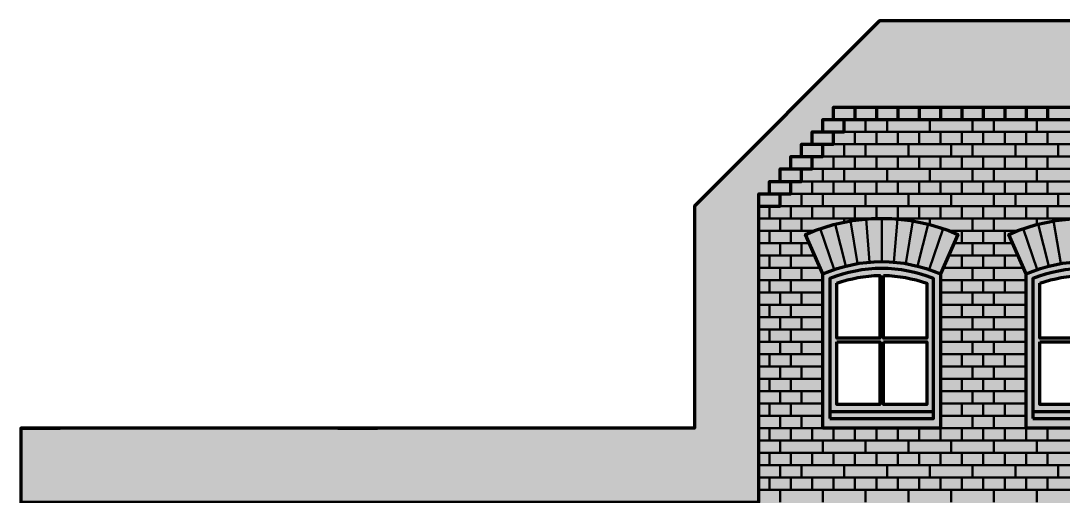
# Model space of a CAD drawing. Header units: millimetres. Extents: x 26 to 140, y 301 to 425.
# Drawn here: x 41.6 to 94.4, y 400.7 to 424.8 of the extents above; entities that cross this region are included whole.
import ezdxf

# ---------------------------------------------------------------- set-up
doc = ezdxf.new("R2010")
doc.units = ezdxf.units.MM
doc.linetypes.add('Volllinie', pattern=[0])
for name, color, linetype, lineweight, true_color in [('Fenster', 178, 'Continuous', 70, 0x000000), ('Rot', 178, 'Continuous', 70, 0x000000), ('Schwarz', 178, 'Continuous', 70, 0x000000), ('Zeichnung', 178, 'Continuous', 25, 0x000000)]:
    doc.layers.add(name, color=color, linetype=linetype, lineweight=lineweight, true_color=true_color)

# ---------------------------------------------------------------- blocks, each defined once
blk = doc.blocks.new('$GROUP$2')
at = {"layer": 'Fenster', "linetype": 'ByBlock', "lineweight": -2}
h = blk.add_hatch(color=0, dxfattribs=at)
h.paths.add_polyline_path([(-2.27916666666, 0.150022205303), (-0.1000000000000201, 0.150022205303), (-0.10000000000002, -3.018727605742), (-2.27916666666, -3.018727605742)], flags=0)
edge = h.paths.add_edge_path(flags=0)
edge.add_arc((-1.721e-13, -3.194079310265963), 6.712851326613939, 90.85355530854872, 109.84780848066711, ccw=False)
edge.add_line((-0.1000000000000106, 3.5180271350478), (-0.10000000000002, 0.3500222053029898))
edge.add_line((-0.10000000000002, 0.3500222053029898), (-2.27916666666, 0.35002220530299))
edge.add_line((-2.27916666666, 0.35002220530299), (-2.279166666660002, 3.120013834343897))
edge = h.paths.add_edge_path(flags=0)
edge.add_arc((1.164e-13, -3.194079310265662), 6.712851326613642, 70.1521915193324, 89.14644469145088, ccw=False)
edge.add_line((2.279166666659897, 3.1200138343439), (2.2791666666599, 0.3500222053029898))
edge.add_line((2.2791666666599, 0.3500222053029898), (0.1000000000000201, 0.35002220530299))
edge.add_line((0.1000000000000201, 0.35002220530299), (0.099999999999999, 3.518027135047802))
h.paths.add_polyline_path([(0.10000000000002, 0.150022205303), (2.2791666666599, 0.150022205303), (2.2791666666599, -3.018727605742), (0.1000000000000201, -3.018727605742)], flags=0)
edge = h.paths.add_edge_path(flags=0)
edge.add_line((-2.97916666666, -4.218727605742), (-2.97916666666, 3.593772394268))
edge.add_arc((4e-16, -3.194074827927718), 7.412847222195273, 66.30346752313602, 113.69653247686401, ccw=False)
edge.add_line((2.97916666666, 3.593772394268), (2.97916666666, -4.218727605742))
edge.add_line((2.97916666666, -4.218727605742), (-2.97916666666, -4.218727605742))
at = {"layer": 'Fenster', "color": 0, "linetype": 'ByBlock', "lineweight": -2, "flags": 128}
for points in [[(-2.97916666666, -4.218727605742), (-2.97916666666, 3.593772394268, -0.20979020979053), (2.97916666666, 3.593772394268), (2.97916666666, -4.218727605742)], [(-2.27916666666, 3.1200138343439, -0.0830683438995), (-0.10000000000002, 3.5180271350478), (-0.10000000000002, 0.35002220530299), (-2.27916666666, 0.35002220530299)], [(0.10000000000002, 3.5180271350478, -0.0830683438995), (2.2791666666599, 3.1200138343439), (2.2791666666599, 0.35002220530299), (0.10000000000002, 0.35002220530299)]]:
    blk.add_lwpolyline(points, format="xyb", close=True, dxfattribs=at)
blk.add_lwpolyline([(-2.62916666666, -3.718727605742), (2.62916666666, -3.718727605742), (2.62916666666, 3.3611744224874, 0.19306406105683), (-2.62916666666, 3.3611744224874), (-2.62916666666, -3.718727605742)], format="xyb", dxfattribs=at)
for points in [[(-2.27916666666, 0.150022205303), (-0.10000000000002, 0.150022205303), (-0.10000000000002, -3.018727605742), (-2.27916666666, -3.018727605742)], [(0.10000000000002, 0.150022205303), (2.2791666666599, 0.150022205303), (2.2791666666599, -3.018727605742), (0.10000000000002, -3.018727605742)]]:
    blk.add_lwpolyline(points, close=True, dxfattribs=at)
blk.add_lwpolyline([(-2.62916666666, -3.368727605742), (2.62916666666, -3.368727605742)], dxfattribs=at)

msp = doc.modelspace()

# ---------------------------------------------------------------- hatches: boundary and pattern name
at = {"layer": 'Rot', "linetype": 'Volllinie', "lineweight": 70, "true_color": 0xcc3300}
h = msp.add_hatch(color=22, dxfattribs=at)
edge = h.paths.add_edge_path(flags=0)
edge.add_line((84.96596666661401, 343.87500000001), (84.96596666661401, 360.12500000001))
edge.add_arc((90.92429999992899, 346.5493055556329), 14.82569444438, 66.30346752314699, 113.6965324768685, ccw=False)
edge.add_line((96.88263333324215, 360.1250000000158), (96.88263333328399, 343.87500000001))
edge.add_line((96.88263333328399, 343.87500000001), (84.96596666661401, 343.87500000001))
edge = h.paths.add_edge_path(flags=0)
edge.add_line((87.13263333328399, 377.91666666668), (87.13263333328399, 393.54166666668))
edge.add_arc((90.924299999949, 382.3527777783834), 11.81388888832744, 71.27961839525898, 108.72038160474091, ccw=False)
edge.add_line((94.71596666661402, 393.54166666668), (94.71596666661401, 377.91666666668))
edge.add_line((94.71596666661401, 377.91666666668), (87.13263333328399, 377.91666666668))
edge = h.paths.add_edge_path(flags=0)
edge.add_line((82.25763333328399, 404.16666666671), (82.25763333328399, 411.97916666672))
edge.add_arc((85.236799999944, 405.1913194445243), 7.41284722219529, 66.30346752313602, 113.69653247686401, ccw=False)
edge.add_line((88.215966666604, 411.9791666667201), (88.215966666604, 404.16666666671))
edge.add_line((88.215966666604, 404.16666666671), (82.25763333328399, 404.16666666671))
edge = h.paths.add_edge_path(flags=0)
edge.add_line((92.54929999994397, 404.1666666667), (92.54929999994397, 411.97916666671))
edge.add_arc((95.52846666661898, 405.1913194445719), 7.412847222148506, 66.30346752285061, 113.69653247714939, ccw=False)
edge.add_line((98.507633333294, 411.9791666667099), (98.507633333294, 404.1666666667))
edge.add_line((98.507633333294, 404.1666666667), (92.54929999994397, 404.1666666667))
h.paths.add_polyline_path([(41.63263333328399, 336.54166666667), (140.215966666614, 336.54166666667), (140.215966666614, 404.16666666662), (105.007633333294, 404.16666666662), (105.007633333294, 415.41666666666), (95.63263333314399, 424.79166666681), (85.13263333339398, 424.79166666681), (75.757633333294, 415.41666666666), (75.757633333294, 404.16666666662), (41.63263333328399, 404.16666666662)], flags=0)

# ---------------------------------------------------------------- linework, layer by layer
at = {"layer": 'Schwarz'}
for p, q in [((41.632633333284, 404.1666666666201), (43.632633333284, 404.1666666666201)), ((57.69513333328899, 404.16666666662), (59.69513333328899, 404.16666666662))]:
    msp.add_line(p, q, dxfattribs=at)
at = {"layer": 'Schwarz', "flags": 128}
msp.add_lwpolyline([(41.63263333328399, 336.54166666667), (140.215966666614, 336.54166666667), (140.215966666614, 404.16666666662), (105.007633333294, 404.16666666662), (105.007633333294, 415.41666666666), (95.63263333314399, 424.79166666681), (85.13263333339398, 424.79166666681), (75.757633333294, 415.41666666666), (75.757633333294, 404.16666666662), (41.63263333328399, 404.16666666662)], close=True, dxfattribs=at)
at = {"layer": 'Schwarz', "color": 178, "linetype": 'Volllinie', "lineweight": 70, "true_color": 0x000000, "flags": 128}
for points in [[(41.63263333328399, 400.41666666671), (79.007633333294, 400.41666666671), (79.007633333294, 415.41666666671), (79.00763333324397, 416.04166666671), (79.549299999744, 416.04166666676), (79.549299999744, 416.66666666676), (80.09096666624401, 416.66666666681), (80.090966666584, 416.66666666681), (80.090966666584, 417.29166666681), (80.63263333308402, 417.29166666686), (80.63263333307401, 417.91666666686), (81.17429999957398, 417.91666666691), (81.17429999957398, 418.54166666691), (81.715966666074, 418.54166666696), (81.715966666074, 419.16666666696), (82.25763333257402, 419.16666666701), (82.25763333257402, 419.16666666676), (82.25763333257402, 419.79166666676), (82.79929999907398, 419.79166666681), (82.79929999907398, 420.41666666681), (97.96596666746399, 420.41666666681), (97.96596666746399, 419.79166666681), (98.50763333396401, 419.79166666681), (98.50763333396401, 419.16666666676), (99.04930000046397, 419.1666666668), (99.04930000046397, 419.16666666696), (99.04930000046397, 418.54166666696), (99.590966666964, 418.54166666701), (99.590966666964, 418.54166666691), (99.590966666964, 417.91666666691), (100.132633333464, 417.91666666696), (100.132633333464, 417.91666666686), (100.132633333464, 417.29166666686), (100.674299999964, 417.29166666691), (100.674299999964, 416.66666666681), (101.215966666464, 416.66666666686), (101.215966666794, 416.66666666676), (101.215966666794, 416.04166666676), (101.757633333294, 416.04166666681), (101.757633333294, 415.41666666671), (101.757633333294, 400.41666666671), (140.215966666614, 400.41666666671)], [(83.882633332424, 420.41666666681), (83.882633332424, 419.79166666681)], [(84.96596666576397, 420.41666666681), (84.96596666576397, 419.79166666681)], [(86.049299999104, 420.41666666681), (86.049299999104, 419.79166666681)], [(87.13263333244402, 420.41666666681), (87.13263333244402, 419.79166666681)], [(88.21596666578398, 420.41666666681), (88.21596666578398, 419.79166666681)], [(89.299299999134, 420.41666666681), (89.299299999134, 419.79166666681)], [(90.38263333247397, 420.41666666681), (90.38263333247397, 419.79166666681)], [(91.465966665814, 420.41666666681), (91.465966665814, 419.79166666681)], [(92.54929999915402, 420.41666666681), (92.54929999915402, 419.79166666681)], [(93.63263333249398, 420.41666666681), (93.63263333249398, 419.79166666681)], [(82.25763333257402, 419.16666666676), (83.34096666592399, 419.16666666676), (83.34096666592399, 419.79166666676)], [(82.79929999907398, 419.79166666681), (97.96596666746399, 419.79166666681)], [(81.715966666074, 418.54166666671), (82.79929999942402, 418.54166666671), (82.79929999942402, 419.16666666671)], [(81.17429999957398, 417.91666666691), (82.257633332924, 417.91666666691), (82.257633332924, 418.54166666691)], [(80.63263333307401, 417.29166666686), (81.71596666642398, 417.29166666686), (81.71596666642398, 417.91666666686)], [(80.090966666584, 416.66666666681), (81.17429999992402, 416.66666666681), (81.17429999992402, 417.29166666681)], [(79.549299999744, 416.04166666676), (80.63263333308402, 416.04166666676), (80.63263333308402, 416.66666666676)], [(79.00763333324397, 415.41666666671), (80.090966666584, 415.41666666671), (80.090966666584, 416.04166666671)]]:
    msp.add_lwpolyline(points, dxfattribs=at)
for points in [[(82.25763333328399, 411.97916666672), (81.37849379513398, 413.98223179857, -0.20979020979026), (89.09510620475402, 413.98223179857), (88.215966666604, 411.97916666672)], [(92.54929999994397, 411.97916666671), (91.67016046178401, 413.98223179855, -0.20979020979332), (99.38677287145401, 413.98223179855), (98.507633333294, 411.97916666671)]]:
    msp.add_lwpolyline(points, format="xyb", dxfattribs=at)
at = {"layer": 'Schwarz', "flags": 128}
for points in [[(82.25763333328399, 404.16666666671), (82.25763333328399, 411.97916666672, -0.20979020979053), (88.215966666604, 411.97916666672), (88.215966666604, 404.16666666671)], [(92.54929999995397, 404.1666666667), (92.54929999995397, 411.97916666671, -0.20979020979313), (98.507633333294, 411.97916666671), (98.507633333294, 404.1666666667)]]:
    msp.add_lwpolyline(points, format="xyb", close=True, dxfattribs=at)
at = {"layer": 'Zeichnung', "color": 1, "linetype": 'Volllinie', "lineweight": 50, "true_color": 0xff0000, "flags": 128}
for points in [[(84.42429999994397, 419.16666666676), (84.42429999994397, 419.79166666681)], [(85.50763333328399, 419.79166666671), (85.50763333328399, 419.16666666671)], [(87.67429999994397, 419.79166666671), (87.67429999994397, 419.16666666671)], [(89.84096666661401, 419.16666666671), (89.84096666661401, 419.79166666671)], [(90.92429999995397, 419.16666666671), (90.92429999995397, 419.79166666671)], [(93.09096666662401, 419.79166666671), (93.09096666662401, 419.16666666671)], [(83.34096666592399, 419.16666666676), (97.42430000062399, 419.16666666676)], [(83.88263333326398, 418.54166666671), (83.88263333326398, 419.1666666667)], [(84.96596666657399, 418.54166666667), (84.96596666657399, 419.16666666666)], [(86.04929999991401, 418.54166666667), (86.04929999991401, 419.16666666666)], [(87.13263333322402, 418.54166666667), (87.13263333322402, 419.16666666666)], [(88.21596666656399, 418.54166666667), (88.21596666656399, 419.16666666666)], [(89.299299999894, 418.54166666667), (89.299299999894, 419.16666666666)], [(90.38263333320401, 418.54166666671), (90.38263333320401, 419.1666666667)], [(91.46596666652397, 418.54166666671), (91.46596666652397, 419.1666666667)], [(92.54929999983398, 418.54166666671), (92.54929999983398, 419.1666666667)], [(93.632633333174, 418.54166666671), (93.632633333174, 419.1666666667)], [(82.79929999942402, 418.54166666696), (97.96596666712401, 418.54166666696)], [(83.34096666661401, 417.91666666691), (83.34096666661401, 418.54166666696)], [(84.42429999994397, 418.54166666671), (84.42429999994397, 417.91666666671)], [(86.59096666661401, 418.54166666671), (86.59096666661401, 417.91666666671)], [(88.75763333328399, 418.54166666671), (88.75763333328399, 417.91666666671)], [(89.84096666661401, 417.91666666671), (89.84096666661401, 418.54166666671)], [(92.00763333328399, 418.54166666672), (92.00763333328399, 417.91666666671)], [(94.17429999994397, 418.54166666672), (94.17429999994397, 417.91666666671)], [(82.257633332924, 417.91666666691), (98.50763333362397, 417.91666666691)], [(82.79929999992402, 417.29166666671), (82.79929999992402, 417.9166666667)], [(83.88263333326398, 417.29166666671), (83.88263333326398, 417.9166666667)], [(84.96596666657399, 417.29166666667), (84.96596666657399, 417.91666666667)], [(86.04929999991401, 417.29166666667), (86.04929999991401, 417.91666666667)], [(87.13263333322402, 417.29166666667), (87.13263333322402, 417.91666666667)], [(88.21596666656399, 417.29166666667), (88.21596666656399, 417.91666666667)], [(89.299299999894, 417.29166666667), (89.299299999894, 417.91666666667)], [(90.38263333320401, 417.29166666671), (90.38263333320401, 417.9166666667)], [(91.46596666652397, 417.29166666671), (91.46596666652397, 417.9166666667)], [(92.54929999983398, 417.29166666671), (92.54929999983398, 417.9166666667)], [(93.632633333174, 417.29166666671), (93.632633333174, 417.9166666667)], [(81.71596666642398, 417.29166666686), (99.04930000012399, 417.29166666686)], [(82.25763333328399, 416.66666666681), (82.25763333328399, 417.29166666686)], [(83.34096666661401, 417.29166666671), (83.34096666661401, 416.66666666671)], [(85.50763333328399, 417.29166666671), (85.50763333328399, 416.66666666671)], [(87.67429999994397, 417.29166666671), (87.67429999994397, 416.66666666671)], [(89.84096666661401, 416.66666666671), (89.84096666661401, 417.29166666671)], [(90.92429999995397, 416.66666666671), (90.92429999995397, 417.29166666671)], [(93.09096666662401, 417.29166666671), (93.09096666662401, 416.66666666671)], [(81.17429999992402, 416.66666666681), (99.59096666662401, 416.66666666681)], [(81.71596666661401, 416.04166666671), (81.71596666661401, 416.66666666671)], [(82.79929999992402, 416.04166666671), (82.79929999992402, 416.66666666671)], [(83.88263333326398, 416.04166666671), (83.88263333326398, 416.66666666671)], [(84.96596666657399, 416.04166666668), (84.96596666657399, 416.66666666667)], [(86.04929999991401, 416.04166666668), (86.04929999991401, 416.66666666667)], [(87.13263333322402, 416.04166666668), (87.13263333322402, 416.66666666667)], [(88.21596666656399, 416.04166666668), (88.21596666656399, 416.66666666667)], [(89.299299999894, 416.04166666668), (89.299299999894, 416.66666666667)], [(90.38263333320401, 416.04166666671), (90.38263333320401, 416.66666666671)], [(91.46596666652397, 416.04166666671), (91.46596666652397, 416.66666666671)], [(92.54929999983398, 416.04166666671), (92.54929999983398, 416.66666666671)], [(93.632633333174, 416.04166666671), (93.632633333174, 416.66666666671)], [(80.63263333308402, 416.04166666671), (100.132633333454, 416.04166666671)], [(81.17429999994397, 415.41666666671), (81.17429999994397, 416.04166666671)], [(82.25763333328399, 416.04166666671), (82.25763333328399, 415.41666666671)], [(84.42429999995397, 416.04166666671), (84.42429999995397, 415.41666666671)], [(86.59096666662401, 416.04166666671), (86.59096666662401, 415.41666666671)], [(88.75763333328399, 416.04166666671), (88.75763333328399, 415.41666666671)], [(90.92429999995397, 415.41666666671), (90.92429999995397, 416.04166666671)], [(92.00763333328399, 416.04166666671), (92.00763333328399, 415.41666666671)], [(94.17429999995397, 416.04166666671), (94.17429999995397, 415.41666666671)], [(79.54929999978401, 414.79166666667), (79.54929999978401, 415.41666666666)], [(80.090966666584, 415.41666666671), (100.674299999954, 415.41666666671)], [(80.63263333327399, 414.79166666671), (80.63263333327399, 415.4166666667)], [(81.71596666661401, 414.79166666671), (81.71596666661401, 415.4166666667)], [(82.79929999992402, 414.79166666671), (82.79929999992402, 415.4166666667)], [(83.88263333326398, 414.79166666671), (83.88263333326398, 415.4166666667)], [(84.96596666657399, 414.79166666667), (84.96596666657399, 415.41666666666)], [(86.04929999991401, 414.79166666667), (86.04929999991401, 415.41666666666)], [(87.13263333322402, 414.79166666667), (87.13263333322402, 415.41666666666)], [(88.21596666656399, 414.79166666667), (88.21596666656399, 415.41666666666)], [(89.299299999894, 414.79166666667), (89.299299999894, 415.41666666666)], [(90.38263333320401, 414.79166666671), (90.38263333320401, 415.4166666667)], [(91.46596666652397, 414.79166666671), (91.46596666652397, 415.4166666667)], [(92.54929999983398, 414.79166666671), (92.54929999983398, 415.4166666667)], [(93.632633333174, 414.79166666671), (93.632633333174, 415.4166666667)], [(79.007633333294, 414.79166666671), (101.757633333294, 414.79166666671)], [(80.09096666662401, 414.16666666671), (80.09096666662401, 414.79166666671)], [(81.17429999994397, 414.79166666671), (81.17429999994397, 414.16666666671)], [(83.41612635554401, 412.37710064215), (82.87885322988399, 414.49759441446)], [(83.34096666661401, 414.79166666671), (83.34096666661401, 414.60265144478)], [(84.016056471024, 412.50296010693), (83.65582019615397, 414.66059447731)], [(84.62433417880402, 412.57882169884), (84.44359809406399, 414.75884250554)], [(85.236800000254, 412.6041662888), (85.236800000254, 414.79166666671)], [(85.50763333328399, 414.79166666671), (85.50763333328399, 414.78784987423)], [(85.84926582109398, 412.57882169884), (86.03000190584402, 414.75884250554)], [(86.45754352906397, 412.5029601069), (86.81777980399397, 414.66059447727)], [(87.05747330175399, 412.37709928897), (87.59474677033398, 414.49759441438)], [(87.67429999994397, 414.79166666671), (87.67429999994397, 414.47711054455)], [(89.84096666661401, 414.16666666671), (89.84096666661401, 414.79166666671)], [(90.92429999995397, 414.16666666671), (90.92429999995397, 414.79166666671)], [(93.09096666662401, 414.79166666671), (93.09096666662401, 414.47711709463)], [(93.70779302220399, 412.37710064214), (93.17051989654402, 414.49759441445)], [(94.30772313769398, 412.50296010693), (93.94748686282401, 414.6605944773)], [(79.007633333294, 414.16666666671), (81.829449246264, 414.16666666671)], [(79.54929999978401, 413.54166666667), (79.54929999978401, 414.16666666667)], [(80.63263333327399, 413.54166666671), (80.63263333327399, 414.1666666667)], [(82.82864709704398, 412.20210139827), (82.11801018283398, 414.27095692975)], [(87.64495377785397, 412.20210394567), (88.35558981705401, 414.27095692976)], [(88.644118355574, 414.16666666671), (92.121115912954, 414.16666666671)], [(89.299299999894, 413.54166666667), (89.299299999894, 414.16666666667)], [(90.38263333320401, 413.54166666671), (90.38263333320401, 414.1666666667)], [(91.46596666652397, 413.54166666671), (91.46596666652397, 414.1666666667)], [(93.12031376370402, 412.20210139826), (92.40967684949402, 414.27095692974)], [(79.007633333294, 413.54166666671), (81.57185656721401, 413.54166666671)], [(80.09096666662401, 412.91666666671), (80.09096666662401, 413.54166666671)], [(81.17429999995397, 412.91666666671), (81.17429999995397, 413.54166666671)], [(88.90174343268399, 413.54166666671), (91.86352323386399, 413.54166666671)], [(89.84096666661401, 412.91666666671), (89.84096666661401, 413.54166666671)], [(90.92429999995397, 413.5416666667), (90.92429999995397, 412.91666666671)], [(79.007633333294, 412.91666666671), (81.84616727364397, 412.91666666671)], [(79.54929999978401, 412.29166666668), (79.54929999978401, 412.91666666667)], [(80.63263333327399, 412.29166666671), (80.63263333327399, 412.91666666671)], [(88.62743272625397, 412.91666666671), (92.137833940294, 412.91666666671)], [(89.299299999894, 412.29166666668), (89.299299999894, 412.91666666667)], [(90.38263333320401, 412.29166666671), (90.38263333320401, 412.91666666671)], [(91.46596666652397, 412.29166666671), (91.46596666652397, 412.91666666671)], [(79.007633333294, 412.29166666671), (82.12047798007399, 412.29166666671)], [(80.09096666662401, 411.66666666671), (80.09096666662401, 412.29166666671)], [(81.17429999995397, 411.66666666671), (81.17429999995397, 412.29166666671)], [(88.35312201982401, 412.29166666671), (92.41214464673402, 412.29166666671)], [(89.84096666661401, 411.66666666671), (89.84096666661401, 412.29166666671)], [(90.92429999995397, 411.66666666671), (90.92429999995397, 412.29166666671)], [(79.007633333294, 411.66666666671), (82.25763333328399, 411.66666666671)], [(79.54929999994397, 411.04166666671), (79.54929999994397, 411.66666666671)], [(80.63263333327399, 411.04166666671), (80.63263333327399, 411.66666666671)], [(88.215966666604, 411.66666666671), (92.54929999994397, 411.66666666671)], [(89.299299999874, 411.04166666671), (89.299299999874, 411.66666666671)], [(90.38263333320401, 411.04166666672), (90.38263333320401, 411.66666666671)], [(91.46596666652397, 411.04166666672), (91.46596666652397, 411.66666666671)], [(79.007633333294, 411.04166666671), (82.25763333328399, 411.04166666671)], [(80.09096666662401, 410.41666666671), (80.09096666662401, 411.04166666671)], [(81.17429999995397, 410.41666666671), (81.17429999995397, 411.04166666671)], [(88.215966666604, 411.04166666671), (92.54929999994397, 411.04166666671)], [(89.84096666661401, 410.41666666671), (89.84096666661401, 411.04166666672)], [(90.92429999995397, 410.41666666671), (90.92429999995397, 411.04166666671)], [(79.007633333294, 410.41666666671), (82.25763333328399, 410.41666666671)], [(79.54929999994397, 409.79166666671), (79.54929999994397, 410.41666666671)], [(80.63263333327399, 409.79166666671), (80.63263333327399, 410.41666666671)], [(88.215966666604, 410.41666666671), (92.54929999994397, 410.41666666671)], [(89.299299999874, 409.79166666671), (89.299299999874, 410.41666666671)], [(90.38263333320401, 409.79166666671), (90.38263333320401, 410.4166666667)], [(91.46596666652397, 409.79166666671), (91.46596666652397, 410.4166666667)], [(79.007633333294, 409.79166666671), (82.25763333328399, 409.79166666671)], [(80.09096666662401, 409.16666666671), (80.09096666662401, 409.79166666671)], [(81.17429999995397, 409.16666666671), (81.17429999995397, 409.79166666671)], [(88.215966666604, 409.79166666671), (92.54929999994397, 409.79166666671)], [(89.84096666661401, 409.16666666671), (89.84096666661401, 409.79166666671)], [(90.92429999995397, 409.16666666671), (90.92429999995397, 409.79166666671)], [(79.007633333294, 409.16666666671), (82.25763333328399, 409.16666666671)], [(79.54929999994397, 408.54166666671), (79.54929999994397, 409.16666666671)], [(80.63263333327399, 408.54166666671), (80.63263333327399, 409.16666666671)], [(88.215966666604, 409.16666666671), (92.54929999994397, 409.16666666671)], [(89.299299999874, 408.54166666671), (89.299299999874, 409.16666666671)], [(90.38263333320401, 408.54166666671), (90.38263333320401, 409.16666666671)], [(91.46596666652397, 408.54166666671), (91.46596666652397, 409.16666666671)], [(79.007633333294, 408.54166666671), (82.25763333328399, 408.54166666671)], [(80.09096666662401, 407.91666666671), (80.09096666662401, 408.54166666671)], [(81.17429999995397, 407.91666666671), (81.17429999995397, 408.54166666671)], [(88.215966666604, 408.54166666671), (92.54929999994397, 408.54166666671)], [(89.84096666661401, 407.91666666671), (89.84096666661401, 408.54166666671)], [(90.92429999995397, 407.91666666671), (90.92429999995397, 408.54166666671)], [(79.007633333294, 407.91666666671), (82.25763333328399, 407.91666666671)], [(79.54929999994397, 407.29166666671), (79.54929999994397, 407.91666666671)], [(80.63263333327399, 407.29166666671), (80.63263333327399, 407.91666666671)], [(88.215966666604, 407.91666666671), (92.54929999994397, 407.91666666671)], [(89.299299999874, 407.29166666671), (89.299299999874, 407.91666666671)], [(90.38263333320401, 407.29166666672), (90.38263333320401, 407.91666666671)], [(91.46596666652397, 407.29166666672), (91.46596666652397, 407.91666666671)], [(79.007633333294, 407.29166666671), (82.25763333328399, 407.29166666671)], [(80.09096666662401, 406.66666666671), (80.09096666662401, 407.29166666671)], [(81.17429999995397, 406.66666666671), (81.17429999995397, 407.29166666671)], [(88.215966666604, 407.29166666671), (92.54929999994397, 407.29166666671)], [(89.84096666661401, 406.66666666671), (89.84096666661401, 407.29166666672)], [(90.92429999995397, 406.66666666671), (90.92429999995397, 407.29166666671)], [(79.007633333294, 406.66666666671), (82.25763333328399, 406.66666666671)], [(79.54929999994397, 406.04166666671), (79.54929999994397, 406.66666666671)], [(80.63263333327399, 406.04166666671), (80.63263333327399, 406.66666666671)], [(88.215966666604, 406.66666666671), (92.54929999994397, 406.66666666671)], [(89.299299999874, 406.04166666671), (89.299299999874, 406.66666666671)], [(90.38263333320401, 406.04166666671), (90.38263333320401, 406.6666666667)], [(91.46596666652397, 406.04166666671), (91.46596666652397, 406.6666666667)], [(79.007633333294, 406.04166666671), (82.25763333328399, 406.04166666671)], [(80.09096666662401, 405.41666666671), (80.09096666662401, 406.04166666671)], [(81.17429999995397, 405.41666666671), (81.17429999995397, 406.04166666671)], [(88.215966666604, 406.04166666671), (92.54929999994397, 406.04166666671)], [(89.84096666661401, 405.41666666671), (89.84096666661401, 406.04166666671)], [(90.92429999995397, 405.41666666671), (90.92429999995397, 406.04166666671)], [(79.007633333294, 405.41666666671), (82.25763333328399, 405.41666666671)], [(79.54929999994397, 404.79166666671), (79.54929999994397, 405.41666666671)], [(80.63263333327399, 404.79166666671), (80.63263333327399, 405.41666666671)], [(88.215966666604, 405.41666666671), (92.54929999994397, 405.41666666671)], [(89.299299999874, 404.79166666671), (89.299299999874, 405.41666666671)], [(90.38263333320401, 404.79166666671), (90.38263333320401, 405.41666666671)], [(91.46596666652397, 404.79166666671), (91.46596666652397, 405.41666666671)], [(79.007633333294, 404.79166666671), (82.25763333328399, 404.79166666671)], [(80.09096666662401, 404.16666666671), (80.09096666662401, 404.79166666671)], [(81.17429999995397, 404.16666666671), (81.17429999995397, 404.79166666671)], [(88.215966666604, 404.79166666671), (92.54929999994397, 404.79166666671)], [(89.84096666661401, 404.16666666671), (89.84096666661401, 404.79166666671)], [(90.92429999995397, 404.16666666671), (90.92429999995397, 404.79166666671)], [(79.007633333294, 404.16666666671), (82.25763333328399, 404.16666666671)], [(79.54929999997398, 404.1666666667), (79.54929999997398, 403.54166666671)], [(80.63263333327399, 404.1666666667), (80.63263333327399, 403.54166666671)], [(81.71596666661401, 404.1666666667), (81.71596666661401, 403.54166666671)], [(82.799299999874, 404.16666666671), (82.799299999874, 403.54166666672)], [(83.88263333320401, 404.16666666671), (83.88263333320401, 403.54166666672)], [(84.96596666653397, 404.16666666671), (84.96596666653397, 403.54166666672)], [(86.049299999874, 404.16666666671), (86.049299999874, 403.54166666672)], [(87.13263333320401, 404.16666666671), (87.13263333320401, 403.54166666672)], [(88.21596666654398, 404.16666666671), (88.21596666654398, 403.54166666672)], [(88.215966666604, 404.16666666671), (92.54929999994397, 404.16666666671)], [(89.299299999874, 404.1666666667), (89.299299999874, 403.54166666671)], [(90.38263333320401, 404.1666666667), (90.38263333320401, 403.54166666671)], [(91.46596666652397, 404.1666666667), (91.46596666652397, 403.54166666671)], [(92.54929999985399, 404.1666666667), (92.54929999985399, 403.54166666671)], [(93.63263333328399, 404.1666666667), (93.63263333328399, 403.54166666671)], [(101.757633333294, 403.54166666671), (79.007633333294, 403.54166666671)], [(80.09096666662401, 402.91666666671), (80.09096666662401, 403.54166666671)], [(82.25763333327399, 402.91666666671), (82.25763333327399, 403.54166666671)], [(84.42429999994397, 402.91666666671), (84.42429999994397, 403.54166666671)], [(86.59096666661401, 402.91666666671), (86.59096666661401, 403.54166666671)], [(88.75763333328399, 402.91666666671), (88.75763333328399, 403.54166666671)], [(90.92429999995397, 403.54166666671), (90.92429999995397, 402.9166666667)], [(93.09096666662401, 402.91666666671), (93.09096666662401, 403.54166666671)], [(79.007633333294, 402.91666666671), (101.757633333294, 402.91666666671)], [(79.54929999996398, 402.29166666671), (79.54929999996398, 402.91666666671)], [(80.632633333294, 402.29166666671), (80.632633333294, 402.91666666671)], [(81.71596666662401, 402.29166666671), (81.71596666662401, 402.91666666671)], [(82.79929999996398, 402.29166666671), (82.79929999996398, 402.91666666671)], [(83.882633333294, 402.29166666671), (83.882633333294, 402.91666666671)], [(84.96596666662401, 402.29166666671), (84.96596666662401, 402.91666666671)], [(86.04929999995397, 402.29166666671), (86.04929999995397, 402.91666666671)], [(87.132633333294, 402.29166666671), (87.132633333294, 402.91666666671)], [(88.21596666662401, 402.29166666671), (88.21596666662401, 402.91666666671)], [(89.29929999995397, 402.29166666671), (89.29929999995397, 402.91666666671)], [(90.382633333294, 402.29166666671), (90.382633333294, 402.91666666671)], [(91.46596666662401, 402.29166666671), (91.46596666662401, 402.91666666671)], [(92.54929999995397, 402.29166666671), (92.54929999995397, 402.91666666671)], [(93.632633333294, 402.29166666671), (93.632633333294, 402.91666666671)], [(79.007633333294, 402.29166666671), (101.757633333294, 402.29166666671)], [(80.09096666662401, 401.66666666672), (80.09096666662401, 402.29166666671)], [(81.17429999995397, 402.29166666671), (81.17429999995397, 401.66666666672)], [(83.34096666661401, 402.29166666671), (83.34096666661401, 401.66666666672)], [(85.50763333328399, 402.29166666671), (85.50763333328399, 401.66666666672)], [(87.67429999994397, 402.29166666671), (87.67429999994397, 401.66666666672)], [(89.84096666661401, 402.29166666671), (89.84096666661401, 401.66666666672)], [(92.00763333328399, 402.29166666671), (92.00763333328399, 401.66666666672)], [(94.17429999995397, 402.29166666671), (94.17429999995397, 401.66666666672)], [(79.007633333294, 401.66666666672), (101.757633333294, 401.66666666672)], [(79.54929999996398, 401.04166666671), (79.54929999996398, 401.66666666672)], [(80.632633333294, 401.04166666671), (80.632633333294, 401.66666666672)], [(81.71596666662401, 401.04166666671), (81.71596666662401, 401.66666666672)], [(82.79929999996398, 401.04166666671), (82.79929999996398, 401.66666666672)], [(83.882633333294, 401.04166666671), (83.882633333294, 401.66666666672)], [(84.96596666662401, 401.04166666671), (84.96596666662401, 401.66666666672)], [(86.04929999995397, 401.04166666671), (86.04929999995397, 401.66666666672)], [(87.132633333294, 401.04166666671), (87.132633333294, 401.66666666672)], [(88.21596666662401, 401.04166666671), (88.21596666662401, 401.66666666672)], [(89.29929999995397, 401.04166666671), (89.29929999995397, 401.66666666672)], [(90.382633333294, 401.04166666671), (90.382633333294, 401.66666666672)], [(91.46596666662401, 401.04166666671), (91.46596666662401, 401.66666666672)], [(92.54929999995397, 401.04166666671), (92.54929999995397, 401.66666666672)], [(93.632633333294, 401.04166666671), (93.632633333294, 401.66666666672)], [(79.007633333294, 401.04166666671), (101.757633333294, 401.04166666671)], [(80.09096666662401, 400.41666666671), (80.09096666662401, 401.04166666671)], [(82.257633333294, 400.41666666671), (82.257633333294, 401.04166666671)], [(84.42429999995397, 400.41666666671), (84.42429999995397, 401.04166666671)], [(86.59096666662401, 400.41666666671), (86.59096666662401, 401.04166666671)], [(88.75763333328399, 400.41666666671), (88.75763333328399, 401.04166666671)], [(90.92429999995397, 400.41666666671), (90.92429999995397, 401.04166666671)], [(93.09096666662401, 400.41666666671), (93.09096666662401, 401.04166666671)]]:
    msp.add_lwpolyline(points, dxfattribs=at)

# ---------------------------------------------------------------- block references
at = {"layer": 'Fenster', "color": 178, "linetype": 'Volllinie', "lineweight": 70, "true_color": 0x000000}
for p in [(85.23679999994397, 408.38539427245), (95.52846666661401, 408.38539427244)]:
    msp.add_blockref('$GROUP$2', p, dxfattribs=at)

doc.saveas('drawing.dxf')
